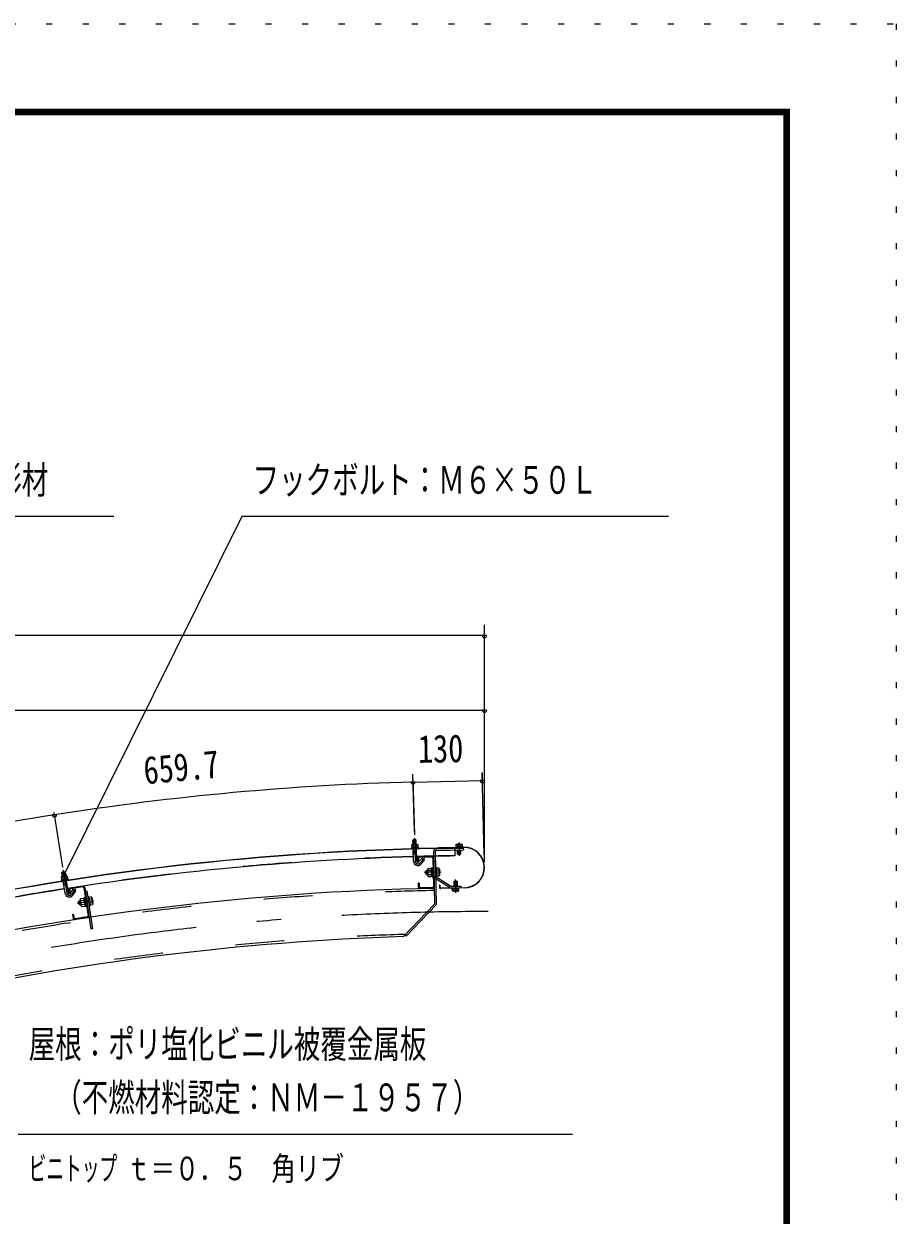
# Model space of a CAD drawing. Units: millimetres, scale not verified. Extents: x -34086 to 34091, y -14700 to 14700.
# Drawn here: x 28364 to 34091, y 6881 to 14700 of the extents above; entities that cross this region are included whole.
import ezdxf
from ezdxf.enums import TextEntityAlignment as Align

# ---------------------------------------------------------------- set-up
doc = ezdxf.new("R2010")
doc.units = ezdxf.units.MM
doc.header["$LTSCALE"] = 80
for name, pattern in [('USER2', [10, 4, -6]), ('USER3', [24, 12, -5, 2, -5]), ('USER4', [3, 0.5, -2.5])]:
    doc.linetypes.add(name, pattern=pattern)
for name, color, linetype, lineweight in [('0-6_2-02BOLD', 7, 'Continuous', 18), ('0-7_2-12HIDDEN', 3, 'USER2', 18), ('0-8_2-22CENTER', 3, 'USER3', 18), ('0-9_2-42THIN', 4, 'Continuous', 18), ('0-A_2-52DIM', 3, 'Continuous', 18), ('0-C_F-F1PAPER', 5, 'Continuous', 18), ('0-D_F-E_J_ADD', 5, 'USER4', 18)]:
    doc.layers.add(name, color=color, linetype=linetype, lineweight=lineweight)
doc.styles.add('ＭＳ ゴシック', font='')
doc.styles.get('ＭＳ ゴシック').set_extended_font_data('MS Gothic')

msp = doc.modelspace()

# ---------------------------------------------------------------- linework, layer by layer
at = {"layer": '0-6_2-02BOLD'}
for p, q in [((30912.81, 9313.33), (30909.81, 9311.49)), ((30909.81, 9311.49), (30910.23, 9295.75)), ((30947.1, 9314.25), (30912.81, 9313.33)), ((30918.7, 9342.02), (30922.1, 9345.61)), ((30918.7, 9342.02), (30939.69, 9342.59)), ((30919.46, 9313.51), (30918.7, 9342.02)), ((30919.9, 9311.76), (30920.32, 9296.03)), ((30922.1, 9345.61), (30936.1, 9345.99)), ((30936.1, 9345.99), (30939.69, 9342.59)), ((30940.46, 9314.07), (30939.69, 9342.59)), ((30940.1, 9312.3), (30940.53, 9296.57)), ((31203.54, 9314.78), (31200.52, 9312.96)), ((31200.52, 9312.96), (31200.76, 9300.73)), ((31210.62, 9313.16), (31210.86, 9300.93)), ((31230.82, 9313.56), (31231.07, 9301.33)), ((30952.3, 9296.89), (30908.56, 9295.71)), ((30908.56, 9295.71), (30908.7, 9290.46)), ((30910.37, 9290.51), (30910.52, 9284.91)), ((30950.92, 9285.99), (30910.52, 9284.91)), ((30922.43, 9202.87), (30920.27, 9283.42)), ((30941.95, 9258.19), (30920.96, 9257.62)), ((30943.42, 9203.43), (30941.26, 9283.98)), ((30950.77, 9291.59), (30950.92, 9285.99)), ((31043.04, 9235.61), (30960.46, 9233.95)), ((31043.15, 9230.01), (30960.57, 9228.36)), ((31053.62, 9266.62), (31060.54, 8920.89)), ((31064.81, 9266.85), (31071.83, 8916.48)), ((31071.45, 9285.19), (31249.21, 9288.74)), ((31071.68, 9273.99), (31249.44, 9277.54)), ((31088.11, 9292.87), (31251.52, 9296.14)), ((31088.11, 9292.87), (31088.14, 9291.12)), ((31251.56, 9294.39), (31088.14, 9291.12)), ((31193.17, 9290.58), (31193.81, 9238.08)), ((31199.1, 9300.69), (31242.84, 9301.56)), ((31199.1, 9300.69), (31199.2, 9295.09)), ((31210.73, 9287.97), (31210.61, 9293.57)), ((31211.45, 9251.93), (31210.95, 9276.77)), ((31211.45, 9251.93), (31232.44, 9252.35)), ((31211.45, 9251.93), (31215.02, 9248.5)), ((31229.01, 9248.78), (31215.02, 9248.5)), ((31229.01, 9248.78), (31232.44, 9252.35)), ((31231.72, 9288.39), (31231.61, 9293.99)), ((31232.44, 9252.35), (31231.94, 9277.2)), ((31242.84, 9301.56), (31242.95, 9295.97)), ((31249.21, 9288.74), (31249.44, 9277.54)), ((30949.48, 9222.53), (30949.96, 9198.74)), ((30955.56, 9198.85), (30949.96, 9198.74)), ((30955.08, 9222.65), (30955.56, 9198.85)), ((30955.5, 9198.79), (30979.58, 9224.2)), ((30970.75, 9184.35), (30994.82, 9209.75)), ((30979.58, 9224.2), (30994.82, 9209.75)), ((31014.95, 9152.08), (31015.84, 9107.99)), ((31044.59, 9157.92), (31037.59, 9157.78)), ((31037.59, 9157.78), (31038.69, 9103.19)), ((31044.54, 9160.38), (31050.15, 9160.48)), ((31048.86, 9224.52), (31052.61, 9036.96)), ((31054.94, 9200.84), (31066.13, 9201.07)), ((31072.54, 9160.94), (31066.94, 9160.82)), ((31072.54, 9160.94), (31073.73, 9101.44)), ((31089.41, 9157.79), (31072.61, 9157.45)), ((31091.94, 9153.62), (31089.41, 9157.79)), ((28611.76, 9100.53), (28609.01, 9098.31)), ((28609.01, 9098.31), (28611.45, 9082.76)), ((28653.84, 9084.1), (28610.61, 9077.32)), ((28645.64, 9105.84), (28611.76, 9100.53)), ((28612.27, 9077.58), (28613.13, 9072.04)), ((28653.06, 9078.31), (28613.13, 9072.04)), ((28613.91, 9129.73), (28634.65, 9132.99)), ((28618.33, 9101.56), (28613.91, 9129.73)), ((28618.99, 9099.87), (28621.43, 9084.33)), ((28635.49, 8992.22), (28622.99, 9071.82)), ((28639.07, 9104.81), (28634.65, 9132.99)), ((28638.95, 9103.01), (28641.39, 9087.47)), ((28656.24, 8995.47), (28643.74, 9075.07)), ((28652.19, 9083.84), (28653.06, 9078.31)), ((28653.02, 9089.29), (28653.84, 9084.1)), ((31008.12, 9143.89), (31002.98, 9138.54)), ((31003.32, 9121.04), (31002.98, 9138.54)), ((31008.12, 9143.89), (31015.12, 9144.03)), ((31008.12, 9143.89), (31008.68, 9115.9)), ((31015.84, 9107.99), (31018.35, 9103.81)), ((31017.57, 9143.21), (31037.88, 9143.62)), ((31018.09, 9116.95), (31038.4, 9117.36)), ((31018.35, 9103.81), (31038.66, 9104.22)), ((31045.14, 9130.63), (31038, 9137.49)), ((31038.14, 9130.49), (31045.28, 9123.63)), ((31045.69, 9103.33), (31038.69, 9103.19)), ((31158.77, 9030.94), (31065.25, 9090.62)), ((31073.73, 9101.44), (31068.13, 9101.34)), ((31164.79, 9040.38), (31071.27, 9100.06)), ((31089.68, 9144.65), (31072.87, 9144.32)), ((31090.2, 9118.39), (31073.39, 9118.06)), ((31190.51, 9073.67), (31187.08, 9070.1)), ((31190.51, 9073.67), (31204.5, 9073.95)), ((31208.07, 9070.52), (31204.5, 9073.95)), ((28647.74, 9049.58), (28626.99, 9046.33)), ((28659.78, 9015.19), (28663.32, 8991.65)), ((28668.86, 8992.48), (28663.32, 8991.65)), ((28665.32, 9016.02), (28668.86, 8992.48)), ((28668.81, 8992.42), (28689.42, 9020.71)), ((28750.89, 9040.18), (28669.2, 9027.93)), ((28751.72, 9034.64), (28670.03, 9022.39)), ((28685.78, 8980.05), (28706.4, 9008.34)), ((28689.42, 9020.71), (28706.4, 9008.34)), ((28758.08, 9029.93), (28785.91, 8844.41)), ((28763.63, 9030.77), (28804.53, 8758.01)), ((28767.16, 9007.22), (28778.23, 9008.89)), ((28778.23, 9008.89), (28815.6, 8759.68)), ((30958.36, 9058.88), (30952.76, 9058.76)), ((30952.76, 9058.76), (30953.23, 9034.97)), ((30958.36, 9058.88), (30958.83, 9035.08)), ((31047.13, 9031.25), (30964.54, 9029.59)), ((31047.24, 9025.65), (30964.65, 9023.99)), ((31094.79, 9045.86), (31093.04, 9045.82)), ((31093.04, 9045.82), (31093.36, 9030.07)), ((31094.79, 9045.86), (31095.11, 9030.11)), ((31256.85, 9029.84), (31098.68, 9026.68)), ((31256.88, 9028.1), (31098.71, 9024.93)), ((31178.6, 9008.69), (31178.35, 9020.92)), ((31181.69, 9006.98), (31178.6, 9008.69)), ((31215.98, 9007.67), (31181.69, 9006.98)), ((31208.07, 9070.52), (31187.08, 9070.1)), ((31187.08, 9070.1), (31187.69, 9039.66)), ((31188.7, 9008.89), (31188.45, 9021.12)), ((31208.08, 9070.52), (31208.68, 9040.08)), ((31208.9, 9009.3), (31208.66, 9021.53)), ((31220.43, 9021.76), (31220.31, 9027.36)), ((28728.04, 8944.73), (28723.63, 8938.77)), ((28726.22, 8921.46), (28723.63, 8938.77)), ((28726.22, 8921.46), (28732.2, 8917.04)), ((28728.04, 8944.73), (28734.96, 8945.77)), ((28728.04, 8944.73), (28732.2, 8917.04)), ((28732.2, 8917.04), (28739.11, 8918.08)), ((28733.77, 8953.73), (28735.55, 8958.27)), ((28735.55, 8958.27), (28755.64, 8961.28)), ((28737.5, 8945.28), (28757.59, 8948.3)), ((28741.4, 8919.3), (28761.48, 8922.31)), ((28762.41, 8963.34), (28755.49, 8962.3)), ((28755.49, 8962.3), (28763.59, 8908.3)), ((28766.46, 8936.34), (28758.5, 8942.23)), ((28759.54, 8935.3), (28767.5, 8929.42)), ((28762.05, 8965.76), (28767.59, 8966.59)), ((28789.74, 8969.92), (28784.2, 8969.08)), ((28789.74, 8969.92), (28798.56, 8911.07)), ((28806.88, 8968.97), (28790.25, 8966.47)), ((28808.83, 8955.98), (28792.2, 8953.48)), ((28812.73, 8930), (28796.1, 8927.5)), ((28809.92, 8965.15), (28806.88, 8968.97)), ((30856.64, 8708.68), (31060.54, 8920.89)), ((28689.62, 8854.03), (28684.08, 8853.2)), ((28684.08, 8853.2), (28687.61, 8829.66)), ((28689.62, 8854.03), (28693.15, 8830.5)), ((28781.2, 8838.04), (28699.52, 8825.79)), ((28770.51, 8909.34), (28763.59, 8908.3)), ((28798.56, 8911.07), (28793.03, 8910.24)), ((28782.03, 8832.5), (28700.34, 8820.25)), ((28815.6, 8759.68), (28804.53, 8758.01))]:
    msp.add_line(p, q, dxfattribs=at)
for points in [[(30947.1, 9314.25), (30950.21, 9312.57), (30950.63, 9296.84)], [(31203.54, 9314.78), (31237.83, 9315.47), (31240.93, 9313.76), (31241.17, 9301.54)], [(30952.3, 9296.89), (30952.43, 9291.64), (30908.7, 9290.46)], [(31014.95, 9152.08), (31017.31, 9156.34), (31037.61, 9156.75)], [(31044.54, 9160.38), (31045.74, 9100.88), (31051.33, 9101)], [(31091.94, 9153.62), (31092.82, 9109.53), (31090.47, 9105.26), (31073.66, 9104.93)], [(28653.02, 9089.29), (28609.8, 9082.5), (28610.61, 9077.32)], [(28613.91, 9129.73), (28616.82, 9133.73), (28630.65, 9135.9), (28634.65, 9132.99)], [(28645.64, 9105.84), (28648.94, 9104.57), (28651.38, 9089.03)], [(31003.32, 9121.04), (31008.68, 9115.9), (31015.67, 9116.04)], [(31168.7, 9039.28), (31233.18, 9040.57), (31233.4, 9029.37)], [(31220.43, 9021.76), (31176.69, 9020.89), (31176.57, 9026.49)], [(31215.98, 9007.67), (31219.01, 9009.5), (31218.76, 9021.73)], [(28733.77, 8953.73), (28740.31, 8910.12), (28743.35, 8906.31), (28763.43, 8909.32)], [(28762.05, 8965.76), (28770.87, 8906.92), (28776.41, 8907.75)], [(28809.92, 8965.15), (28816.46, 8921.54), (28814.67, 8917.01), (28798.05, 8914.51)], [(30866.55, 8718.98), (30874.62, 8711.22), (31071.83, 8916.48)]]:
    msp.add_lwpolyline(points, dxfattribs=at)
for centre, radius, start, end in [((30915.03, 9305.28), 8.11, 52.99149, 91.53772), ((30930.76, 9284.02), 29.79, 71.70639, 111.36684), ((30945.33, 9306.09), 8.11, 91.53772, 130.06915), ((31205.69, 9306.71), 8.11, 52.61456, 91.146), ((31221.28, 9285.35), 29.79, 71.31689, 110.97733), ((31236, 9307.32), 8.11, 91.146, 129.69225), ((31411.55, -8626.52), 17918.42, 90.69833, 114.33472), ((31411.55, -8626.52), 17916.67, 90.69833, 114.33472), ((31411.55, -8626.52), 17865.92, 91.57138, 98.8867), ((31411.55, -8626.52), 17865.92, 90.69833, 91.50403), ((30960.68, 9222.75), 11.2, 91.146, 181.146), ((30960.68, 9222.75), 5.6, 91.146, 181.146), ((31043.26, 9224.41), 11.2, 1.146, 91.146), ((31043.26, 9224.41), 5.6, 1.146, 91.146), ((31071.82, 9266.99), 18.2, 91.146, 181.146), ((31071.82, 9266.99), 7, 91.146, 181.146), ((31254.2, 9162.12), 134.05, 271.146, 91.146), ((31254.2, 9162.12), 132.3, 271.146, 91.146), ((30950.42, 9203.61), 28, 181.51164, 316.53772), ((30950.42, 9203.61), 7, 181.48558, 316.53772), ((31025.06, 9149.93), 10.07, 181.146, 221.87283), ((31081.92, 9151.07), 10.07, 320.41917, 1.146), ((28614.98, 9092.82), 8.11, 60.37416, 98.92039), ((28633.32, 9073.76), 29.79, 79.08907, 118.74951), ((28644.93, 9097.52), 8.11, 98.92039, 137.45183), ((31052, 9130.77), 36.61, 160.12059, 202.17142), ((31025.86, 9110.54), 10.07, 140.41917, 181.146), ((31075.04, 9105.96), 18.2, 181.146, 237.45593), ((31075.04, 9105.96), 7, 181.146, 237.45593), ((31055.78, 9130.84), 36.61, 340.12061, 22.17142), ((31082.71, 9111.67), 10.07, 1.146, 41.87283), ((31411.55, -8626.52), 17655.92, 91.146, 114.19534), ((31411.55, -8626.52), 17865.92, 98.95406, 106.26938), ((28663.15, 8996.54), 7, 188.86824, 323.92039), ((28670.86, 9016.86), 11.2, 98.52867, 188.52867), ((28670.86, 9016.86), 5.6, 98.52867, 188.52867), ((28752.55, 9029.1), 11.2, 8.52867, 98.52867), ((28752.55, 9029.1), 5.6, 8.52867, 98.52867), ((30964.43, 9035.19), 11.2, 181.146, 271.146), ((30964.43, 9035.19), 5.6, 181.146, 271.146), ((31047.02, 9036.85), 5.6, 271.146, 1.146), ((31047.02, 9036.85), 11.2, 271.146, 1.146), ((31098.61, 9030.18), 5.25, 181.146, 271.146), ((31098.61, 9030.18), 3.5, 181.146, 271.146), ((31168.56, 9046.28), 18.2, 237.45593, 271.146), ((31168.56, 9046.28), 7, 237.45593, 271.146), ((31183.53, 9015.13), 8.11, 271.146, 309.69225), ((31198.24, 9037.11), 29.79, 251.31689, 290.97733), ((31213.83, 9015.74), 8.11, 232.61456, 271.146), ((28663.15, 8996.54), 28, 188.89432, 323.92039), ((28744.07, 8952.91), 10.07, 188.52867, 229.25551), ((28773.24, 8937.36), 36.61, 167.50327, 209.55408), ((28749.92, 8913.94), 10.07, 147.80185, 188.52867), ((28800.31, 8961.34), 10.07, 327.80185, 8.52867), ((28776.98, 8937.92), 36.61, 347.50327, 29.55408), ((28806.16, 8922.37), 10.07, 8.52867, 49.25551), ((28780.38, 8843.58), 5.6, 278.52867, 8.52867), ((28780.38, 8843.58), 11.2, 278.52867, 8.52867), ((28698.68, 8831.33), 11.2, 188.52867, 278.52867), ((28698.68, 8831.33), 5.6, 188.52867, 278.52867), ((31411.55, -8626.52), 17344.08, 91.83345, 112.94801)]:
    msp.add_arc(centre, radius, start, end, dxfattribs=at)
at = {"layer": '0-7_2-12HIDDEN'}
for radius, start, end in [(17867.67, 91.57138, 98.8867), (17867.67, 90.69833, 91.50404), (17641.22, 91.146, 114.19611), (17867.67, 98.95406, 106.26938), (17358.77, 91.78378, 112.98013)]:
    msp.add_arc((31411.55, -8626.52), radius, start, end, dxfattribs=at)
at = {"layer": '0-8_2-22CENTER'}
for p, q in [((30928.84, 9355.43), (30932.93, 9203.14)), ((31220.48, 9325.63), (31222.22, 9238.14)), ((30994.42, 9224.6), (30963.12, 9191.57)), ((28622.24, 9144.33), (28645.86, 8993.83)), ((31102.88, 9131.78), (30992.65, 9129.57)), ((31199.05, 8996.83), (31197.3, 9084.31)), ((28704.09, 9023.01), (28677.29, 8986.24)), ((28714.54, 8928.56), (28823.57, 8944.91))]:
    msp.add_line(p, q, dxfattribs=at)
for centre, radius, start, end in [((30950.42, 9203.61), 17.5, 181.5377, 316.5377), ((28663.15, 8996.54), 17.5, 188.92038, 323.92038), ((31411.55, -8626.52), 17500, 90, 114.75879)]:
    msp.add_arc(centre, radius, start, end, dxfattribs=at)
at = {"layer": '0-9_2-42THIN'}
for p, q in [((30922.26, 9313.59), (30921.42, 9344.89)), ((30937.66, 9313.99), (30936.82, 9345.31)), ((30921.09, 9252.77), (30923.76, 9257.7)), ((30923.76, 9257.7), (30923.07, 9283.49)), ((31213.41, 9293.63), (31213.53, 9288.03)), ((31213.75, 9276.83), (31214.3, 9249.19)), ((31228.81, 9293.93), (31228.92, 9288.34)), ((31229.15, 9277.14), (31229.7, 9249.5)), ((28621.09, 9101.99), (28616.23, 9132.94)), ((28629.76, 9046.76), (28625.76, 9072.25)), ((28636.31, 9104.38), (28631.45, 9135.32)), ((31015.18, 9140.53), (31004.69, 9140.32)), ((31015.61, 9119.54), (31005.11, 9119.33)), ((31190.49, 9039.72), (31189.82, 9072.96)), ((31205.89, 9040.03), (31205.22, 9073.27)), ((28627.75, 9041.53), (28629.76, 9046.76)), ((28735.48, 8942.31), (28725.1, 8940.76)), ((28738.59, 8921.55), (28728.21, 8919.99))]:
    msp.add_line(p, q, dxfattribs=at)
for points in [[(30942.09, 9253.34), (30939.16, 9258.11), (30938.46, 9283.91)], [(28648.5, 9044.79), (28644.98, 9049.15), (28640.98, 9074.64)]]:
    msp.add_lwpolyline(points, dxfattribs=at)
at = {"layer": '0-A_2-52DIM'}
for p, q in [((28955.75, 11465.9), (26365.75, 11465.9)), ((29795.75, 11465.9), (28629.88, 9116.94)), ((32595.74, 11465.9), (29795.75, 11465.9)), ((31388.25, 9197.12), (31388.25, 10755.45)), ((31388.25, 10685.45), (16443.25, 10685.45)), ((31402.25, 10685.45), (31374.25, 10685.45)), ((16443.25, 10195.45), (31388.25, 10195.45)), ((31402.25, 10195.45), (31374.25, 10195.45)), ((30927.81, 9399.86), (30917.91, 9776.02)), ((31386.59, 9246.56), (31373.44, 9785.14)), ((31374.49, 9732.65), (31375.94, 9778.94)), ((30932.96, 9723.53), (30904.96, 9723.53)), ((30918.52, 9740.02), (30928.29, 9375.94)), ((30918.96, 9723.53), (31374.49, 9732.65)), ((31388.49, 9732.65), (31360.49, 9732.65)), ((28579.14, 9508.11), (28551.14, 9508.11)), ((28619.06, 9164.6), (28562.58, 9524.41)), ((28643.88, 9116.94), (28615.88, 9116.94)), ((28325.75, 7412.9), (31965.75, 7412.9))]:
    msp.add_line(p, q, dxfattribs=at)
for centre, radius, start, end in [((31388.25, 10685.45), 14, 180, 0), ((31388.25, 10195.45), 14, 180, 0), ((31411.58, -8626.63), 18356.77, 91.53778, 98.92041), ((30918.96, 9723.53), 14, 180, 0), ((31374.49, 9732.65), 14, 180, 0), ((31411.59, -8626.64), 18356.79, 98.92041, 106.30302), ((28565.14, 9508.11), 14, 180, 0), ((28629.88, 9116.94), 14, 180, 0)]:
    msp.add_arc(centre, radius, start, end, dxfattribs=at)
at = {"layer": '0-C_F-F1PAPER'}
for p, q in [((-6789.13, 14140), (33390.86, 14140)), ((-6785.63, 14136.5), (33387.36, 14136.5)), ((-6782.13, 14133), (33383.86, 14133)), ((-6778.63, 14129.5), (33380.36, 14129.5)), ((-6775.13, 14126), (33376.86, 14126)), ((-6771.63, 14122.5), (33373.36, 14122.5)), ((-6768.13, 14119), (33369.86, 14119)), ((-6764.63, 14115.5), (33366.37, 14115.5)), ((-6761.13, 14112), (33362.86, 14112)), ((-6757.63, 14108.5), (33359.36, 14108.5)), ((-6754.13, 14105), (33355.86, 14105)), ((33355.86, -13965), (33355.86, 14105)), ((33369.86, -13979), (33369.86, 14119)), ((33376.86, -13986), (33376.86, 14126)), ((33383.86, -13993), (33383.86, 14133)), ((33390.86, -14000), (33390.86, 14140))]:
    msp.add_line(p, q, dxfattribs=at)
for points in [[(-6785.63, -13996.5), (33387.36, -13996.5), (33387.36, 14136.5)], [(-6778.63, -13989.5), (33380.36, -13989.5), (33380.36, 14129.5)], [(-6771.63, -13982.5), (33373.36, -13982.5), (33373.36, 14122.5)], [(-6764.63, -13975.5), (33366.37, -13975.5), (33366.37, 14115.5)], [(-6761.13, -13972), (33362.86, -13972), (33362.86, 14112)], [(-6757.63, -13968.5), (33359.36, -13968.5), (33359.36, 14108.5)]]:
    msp.add_lwpolyline(points, dxfattribs=at)
at = {"layer": '0-D_F-E_J_ADD'}
msp.add_line((34090.87, 14700), (34090.87, -14700), dxfattribs=at)
msp.add_lwpolyline([(-7489.13, -14700), (-7489.13, 14700), (34090.87, 14700)], dxfattribs=at)

# ---------------------------------------------------------------- texts
at = {"layer": '0-A_2-52DIM', "color": 7, "style": 'ＭＳ ゴシック'}
for s, height, width, p in [('側化粧：アルミニウム形材', 182.3, 0.7, (26435.75, 11560.78)), ('フックボルト：Ｍ６×５０Ｌ', 182.3, 0.7, (29865.75, 11560.78)), ('屋根：ポリ塩化ビニル被覆金属板', 182.3, 0.7, (28395.75, 7857.77)), ('\u3000（不燃材料認定：ＮＭ－１９５７）', 182.3, 0.7, (28395.75, 7507.78)), ('ビニトップ ', 155, 0.55, (28395.75, 7062.9)), ('ｔ＝０．５\u3000角リブ', 155, 0.75, (29038.74, 7062.9))]:
    msp.add_text(s, height=height, dxfattribs=dict(at, width=width)).set_placement(p, align=Align.BOTTOM_LEFT)
at = {"layer": '0-A_2-52DIM', "color": 7, "style": 'ＭＳ ゴシック', "width": 0.8}
for s, rotation, p in [('130', 1.146, (30954.39, 9794.26)), ('659.7', 5.229, (29163.24, 9653.81))]:
    msp.add_text(s, height=182.3, rotation=rotation, dxfattribs=at).set_placement(p, align=Align.BOTTOM_LEFT)

doc.saveas('drawing.dxf')
